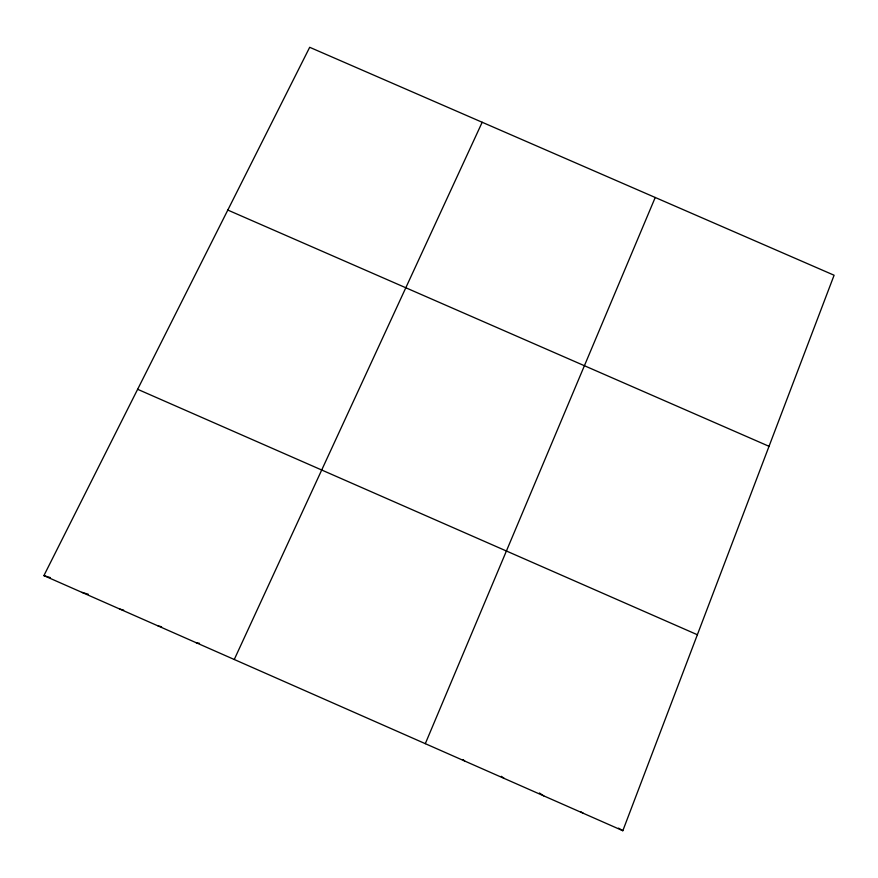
<?xml version="1.0" encoding="UTF-8"?>
<svg xmlns="http://www.w3.org/2000/svg" width="878" height="878" viewBox="0 0 878 878"><rect width="100%" height="100%" fill="white"/><g stroke="black" fill="none" stroke-linecap="round" stroke-linejoin="round"><path stroke-width="1.32" d="M622.831 830.709L834.1 275.231L309.693 47.291L43.9 575.617L622.831 830.709L618.518 828.13M425.303 743.666L655.229 197.484M234.261 659.499L482.187 122.261M196.134 642.696L199.515 643.333M158.04 625.904L161.596 626.749M119.968 609.134L123.666 610.133M81.917 592.365L88.261 594.219M43.9 575.617L50.386 577.625M227.808 210.061L769.029 446.309M137.637 389.294L697.362 634.739M580.984 811.843L583.266 813.28M539.432 792.999L543.734 795.852M501.283 776.306L504.224 778.446M463.046 759.624L464.747 761.05"/></g></svg>
